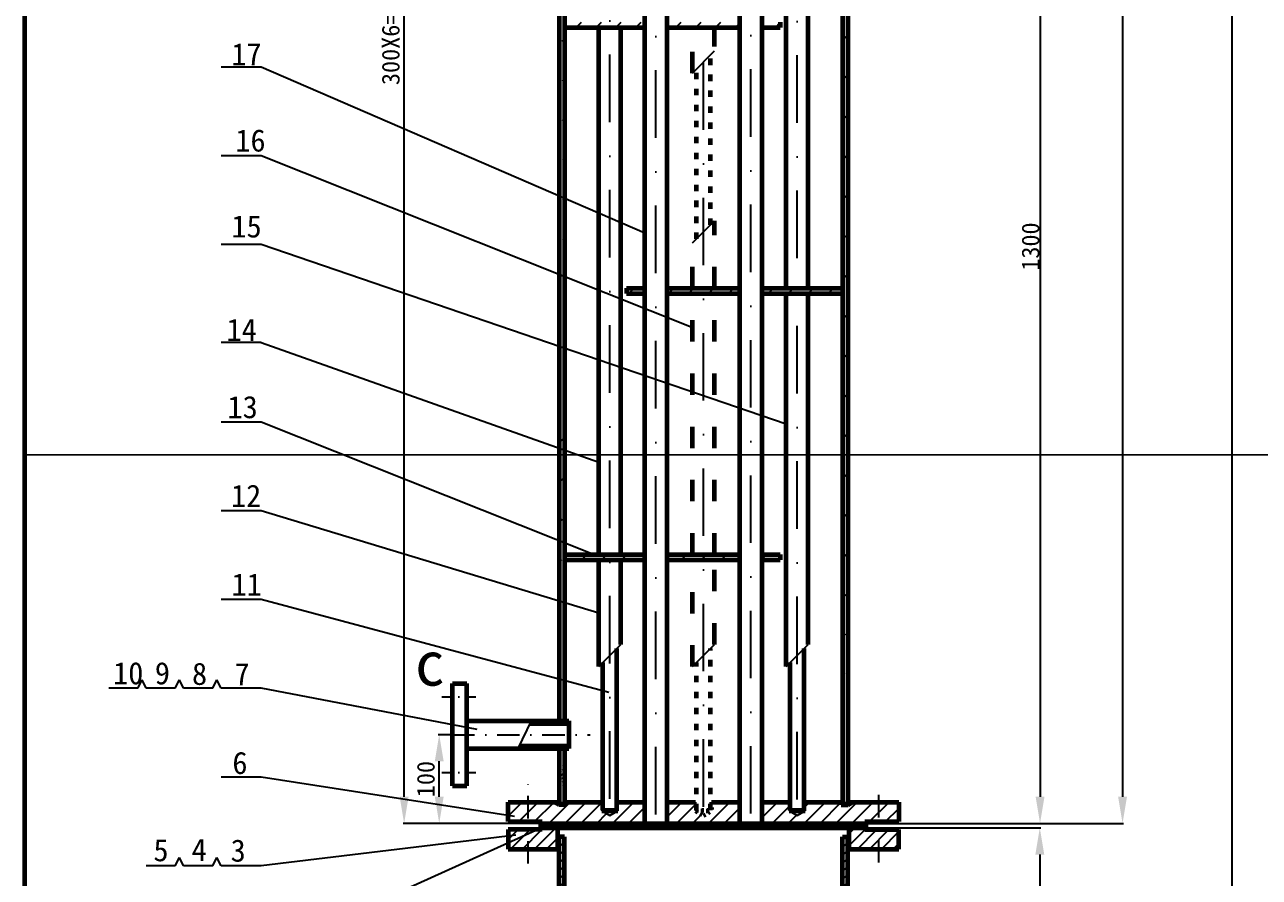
# Model space of a CAD drawing. Header units: millimetres. Extents: x 587 to 7218, y 317 to 4068.
# Drawn here: x 587 to 1978, y 1716 to 2677 of the extents above; entities that cross this region are included whole.
import ezdxf

# ---------------------------------------------------------------- set-up
doc = ezdxf.new("R2010")
doc.units = ezdxf.units.MM
doc.linetypes.add('ACAD_ISO03W100', pattern=[30, 12, -18])
doc.linetypes.add('DASHDOTX2', pattern=[50.8, 25.4, -12.7, 0, -12.7])
doc.dimstyles.new('ISO-25', dxfattribs={"dimtxt": 2.5, "dimasz": 2.5, "dimexe": 1.25, "dimexo": 0.625, "dimtad": 1, "dimtxsty": 'Standard', "dimcen": 2.5, "dimadec": 0, "dimazin": 0, "dimtfac": 1, "dimtmove": 0, "dimatfit": 3, "dimfxl": 0, "dimarcsym": 0})
pattern_1 = [(45, (-7424.579, -1020.22), (-11.22532, 11.22532), [])]
pattern_2 = [(45, (-7424.58, -1020.22), (-22.45064, 22.45064), [])]
pattern_3 = [(45, (-6734.971, -1520.22), (-8.980256, 8.980256), [])]
pattern_4 = [(45, (-4323.024, -3359.716), (-6.735192, 6.735192), [])]

# ---------------------------------------------------------------- blocks, each defined once
blk = doc.blocks.new('*D15')
at = {"color": 0, "lineweight": -2}
for p, q in [((1680.9, 3076.5), (1732, 3076.5)), ((1730.7, 3046.5), (1730.7, 1806.5)), ((1535.4, 1776.5), (1732, 1776.5))]:
    blk.add_line(p, q, dxfattribs=at)
at = {"color": 0}
for points in [[(1725.7, 3046.5), (1735.7, 3046.5), (1730.7, 3076.5)], [(1725.7, 1806.5), (1735.7, 1806.5), (1730.7, 1776.5)]]:
    blk.add_solid(points, dxfattribs=at)
at = {"layer": 'Defpoints', "color": 0}
for p in [(1680.2, 3076.5), (1534.7, 1776.5), (1730.7, 1776.5)]:
    blk.add_point(p, dxfattribs=at)
at = {"color": 0, "insert": (1720.1, 2426.5), "char_height": 20, "attachment_point": 5, "rotation": 90}
blk.add_mtext('1300', dxfattribs=at)
blk = doc.blocks.new('*D16')
at = {"color": 0, "lineweight": -2}
for p, q in [((1068.6, 1876.5), (1052.9, 1876.5)), ((1054.2, 1806.5), (1054.2, 1846.5)), ((1168.1, 1776.5), (1052.9, 1776.5))]:
    blk.add_line(p, q, dxfattribs=at)
at = {"color": 0}
for points in [[(1049.2, 1846.5), (1059.2, 1846.5), (1054.2, 1876.5)], [(1049.2, 1806.5), (1059.2, 1806.5), (1054.2, 1776.5)]]:
    blk.add_solid(points, dxfattribs=at)
at = {"layer": 'Defpoints', "color": 0}
for p in [(1054.2, 1876.5), (1069.2, 1876.5), (1168.7, 1776.5)]:
    blk.add_point(p, dxfattribs=at)
at = {"color": 0, "insert": (1039.2, 1826.5), "char_height": 20, "attachment_point": 5, "rotation": 90}
blk.add_mtext('100', dxfattribs=at)
blk = doc.blocks.new('*D18')
at = {"color": 0, "lineweight": -2}
for p, q in [((1264.6, 3576.5), (1013.5, 3576.5)), ((1014.7, 1806.5), (1014.7, 3546.5)), ((1168.1, 1776.5), (1013.5, 1776.5))]:
    blk.add_line(p, q, dxfattribs=at)
at = {"color": 0}
for points in [[(1009.7, 3546.5), (1019.7, 3546.5), (1014.7, 3576.5)], [(1009.7, 1806.5), (1019.7, 1806.5), (1014.7, 1776.5)]]:
    blk.add_solid(points, dxfattribs=at)
at = {"layer": 'Defpoints', "color": 0}
for p in [(1014.7, 3576.5), (1265.2, 3576.5), (1168.7, 1776.5)]:
    blk.add_point(p, dxfattribs=at)
at = {"color": 0, "insert": (999.7, 2676.5), "char_height": 20, "attachment_point": 5, "rotation": 90}
blk.add_mtext('300X6=1800', dxfattribs=at)
blk = doc.blocks.new('*D19')
at = {"color": 0, "lineweight": -2}
for p, q in [((1535.4, 3776.5), (1824.8, 3776.5)), ((1823.6, 3746.5), (1823.6, 1806.5)), ((1535.4, 1776.5), (1824.8, 1776.5))]:
    blk.add_line(p, q, dxfattribs=at)
at = {"color": 0}
for points in [[(1818.6, 3746.5), (1828.6, 3746.5), (1823.6, 3776.5)], [(1818.6, 1806.5), (1828.6, 1806.5), (1823.6, 1776.5)]]:
    blk.add_solid(points, dxfattribs=at)
at = {"layer": 'Defpoints', "color": 0}
for p in [(1534.7, 3776.5), (1534.7, 1776.5), (1823.6, 1776.5)]:
    blk.add_point(p, dxfattribs=at)
at = {"color": 0, "insert": (1812.9, 2776.5), "char_height": 20, "attachment_point": 5, "rotation": 90}
blk.add_mtext('2000', dxfattribs=at)
blk = doc.blocks.new('*D20')
at = {"color": 0, "lineweight": -2}
for p, q in [((1583.1, 3981.5), (1947.9, 3981.5)), ((1946.7, 3951.5), (1946.7, 1601.5)), ((1524.9, 1571.5), (1947.9, 1571.5))]:
    blk.add_line(p, q, dxfattribs=at)
at = {"color": 0}
for points in [[(1941.7, 3951.5), (1951.7, 3951.5), (1946.7, 3981.5)], [(1941.7, 1601.5), (1951.7, 1601.5), (1946.7, 1571.5)]]:
    blk.add_solid(points, dxfattribs=at)
at = {"layer": 'Defpoints', "color": 0}
for p in [(1582.4, 3981.5), (1524.2, 1571.5), (1946.7, 1571.5)]:
    blk.add_point(p, dxfattribs=at)
at = {"color": 0, "insert": (1936.1, 2776.5), "char_height": 20, "attachment_point": 5, "rotation": 90}
blk.add_mtext('2400', dxfattribs=at)
blk = doc.blocks.new('*D23')
at = {"color": 0, "lineweight": -2}
for p, q in [((1533.9, 1771.5), (1731.7, 1771.5)), ((1730.4, 1741.5), (1730.4, 1601.5)), ((1524.9, 1571.5), (1731.7, 1571.5))]:
    blk.add_line(p, q, dxfattribs=at)
at = {"color": 0}
for points in [[(1725.4, 1741.5), (1735.4, 1741.5), (1730.4, 1771.5)], [(1725.4, 1601.5), (1735.4, 1601.5), (1730.4, 1571.5)]]:
    blk.add_solid(points, dxfattribs=at)
at = {"layer": 'Defpoints', "color": 0}
for p in [(1533.2, 1771.5), (1524.2, 1571.5), (1730.4, 1571.5)]:
    blk.add_point(p, dxfattribs=at)
at = {"color": 0, "insert": (1714.8, 1671.5), "char_height": 30, "attachment_point": 5, "rotation": 90}
blk.add_mtext('200', dxfattribs=at)

msp = doc.modelspace()

# ---------------------------------------------------------------- hatches: boundary and pattern name
h = msp.add_hatch()
h.set_pattern_fill('ANSI31', color=256, scale=10, style=0)
h.set_pattern_definition(pattern_2)
edge = h.paths.add_edge_path()
edge.add_line((1189.239, 3754.523), (1189.239, 2249.694))
edge.add_line((1195.239, 3754.523), (1195.239, 2249.694))
edge.add_line((1189.239, 2249.694), (1189.239, 1892.023))
edge.add_line((1195.239, 2249.694), (1195.239, 1892.023))
h = msp.add_hatch()
h.set_pattern_fill('ANSI31', color=256, scale=10, style=0)
h.set_pattern_definition(pattern_2)
edge = h.paths.add_edge_path()
edge.add_line((1514.239, 2249.694), (1514.239, 1798.523))
edge.add_line((1508.239, 2249.694), (1508.239, 1798.523))
edge.add_line((1514.239, 3161.023), (1514.239, 2249.694))
edge.add_line((1508.239, 3161.023), (1508.239, 2249.694))
h = msp.add_hatch()
h.set_pattern_fill('ANSI31', color=256, scale=5, style=0)
h.set_pattern_definition(pattern_1)
h.paths.add_polyline_path([(1285.738, 2679.523), (1258.739, 2679.523), (1246.239, 2679.523), (1246.239, 2673.523), (1258.739, 2673.523), (1285.738, 2673.523)])
h.paths.add_polyline_path([(1246.239, 2679.523), (1196.739, 2679.523), (1196.739, 2673.523), (1246.239, 2673.523)])
h.paths.add_polyline_path([(1351.739, 2679.523), (1310.738, 2679.523), (1310.738, 2673.523), (1351.739, 2673.523)])
h.paths.add_polyline_path([(1392.741, 2679.523), (1364.239, 2679.523), (1351.739, 2679.523), (1351.739, 2673.523), (1364.239, 2673.523), (1392.741, 2673.523)])
h.paths.add_polyline_path([(1438.239, 2679.523), (1417.741, 2679.523), (1417.741, 2673.523), (1438.239, 2673.523)])
at = {"ltscale": 0.5}
h = msp.add_hatch(dxfattribs=at)
h.set_pattern_fill('ANSI31', color=256, scale=5, style=0)
h.set_pattern_definition(pattern_1)
h.paths.add_polyline_path([(1285.738, 2379.523), (1265.239, 2379.523), (1265.239, 2373.523), (1285.738, 2373.523)])
h.paths.add_polyline_path([(1351.739, 2379.523), (1310.738, 2379.523), (1310.738, 2373.523), (1351.739, 2373.523)])
h.paths.add_polyline_path([(1392.741, 2379.523), (1364.239, 2379.523), (1351.739, 2379.523), (1351.739, 2373.523), (1364.239, 2373.523), (1392.741, 2373.523)])
h.paths.add_polyline_path([(1457.239, 2379.523), (1417.741, 2379.523), (1417.741, 2373.523), (1457.239, 2373.523)])
h = msp.add_hatch(dxfattribs=at)
h.set_pattern_fill('ANSI31', color=256, scale=5, style=0)
h.set_pattern_definition(pattern_1)
h.paths.add_polyline_path([(1506.739, 2379.523), (1469.739, 2379.523), (1457.239, 2379.523), (1457.239, 2373.523), (1469.739, 2373.523), (1506.739, 2373.523)])
h = msp.add_hatch(dxfattribs=at)
h.set_pattern_fill('ANSI31', color=256, scale=5, style=0)
h.set_pattern_definition(pattern_1)
h.paths.add_polyline_path([(1246.239, 2079.523), (1196.739, 2079.523), (1196.739, 2073.523), (1246.239, 2073.523)])
h.paths.add_polyline_path([(1285.738, 2079.523), (1258.739, 2079.523), (1246.239, 2079.523), (1246.239, 2073.523), (1258.739, 2073.523), (1285.738, 2073.523)])
h = msp.add_hatch(dxfattribs=at)
h.set_pattern_fill('ANSI31', color=256, scale=5, style=0)
h.set_pattern_definition(pattern_1)
h.paths.add_polyline_path([(1351.739, 2079.523), (1310.738, 2079.523), (1310.738, 2073.523), (1351.739, 2073.523)])
h.paths.add_polyline_path([(1392.741, 2079.523), (1364.239, 2079.523), (1351.739, 2079.523), (1351.739, 2073.523), (1364.239, 2073.523), (1392.741, 2073.523)])
h = msp.add_hatch(dxfattribs=at)
h.set_pattern_fill('ANSI31', color=256, scale=5, style=0)
h.set_pattern_definition(pattern_1)
h.paths.add_polyline_path([(1438.239, 2079.523), (1417.741, 2079.523), (1417.741, 2073.523), (1438.239, 2073.523)])
h = msp.add_hatch(dxfattribs=at)
h.set_pattern_fill('ANSI31', color=256, scale=2, style=0)
h.set_pattern_definition([(45, (-6734.971, -1520.22), (-4.490128, 4.490128), [])])
h.paths.add_polyline_path([(1200.239, 1892.023), (1157.66, 1892.023), (1156.216, 1889.023), (1200.239, 1889.023)])
h.paths.add_polyline_path([(1200.239, 1864.023), (1144.183, 1864.023), (1142.739, 1861.023), (1200.239, 1861.023)])
h = msp.add_hatch(dxfattribs=at)
h.set_pattern_fill('ANSI31', color=256, style=0)
h.set_pattern_definition([(45, (-7424.5788, -1020.22), (-2.245064, 2.245064), [])])
edge = h.paths.add_edge_path()
edge.add_line((1189.239, 1861.023), (1189.239, 1798.523))
edge.add_line((1195.239, 1861.023), (1195.239, 1798.523))
h = msp.add_hatch(dxfattribs=at)
h.set_pattern_fill('ANSI31', color=256, scale=4, style=0)
h.set_pattern_definition(pattern_3)
h.paths.add_polyline_path([(1237.239, 1790.523), (1237.239, 1800.523), (1196.739, 1800.523), (1196.739, 1797.523), (1188.739, 1797.523), (1183.543, 1800.523), (1154.239, 1800.523), (1154.239, 1778.523), (1170.239, 1778.523), (1170.239, 1776.523), (1246.239, 1776.523), (1246.239, 1785.523)])
h.paths.add_polyline_path([(1154.239, 1800.523), (1131.739, 1800.523), (1131.739, 1778.523), (1154.239, 1778.523)])
h = msp.add_hatch(dxfattribs=at)
h.set_pattern_fill('ANSI31', color=256, scale=4, style=0)
h.set_pattern_definition(pattern_3)
h.paths.add_polyline_path([(1549.239, 1800.523), (1519.935, 1800.523), (1514.739, 1797.523), (1506.739, 1797.523), (1506.739, 1800.523), (1466.239, 1800.523), (1466.239, 1790.523), (1457.239, 1785.523), (1457.239, 1776.523), (1533.239, 1776.523), (1533.239, 1778.523), (1549.239, 1778.523)])
h.paths.add_polyline_path([(1571.739, 1800.523), (1549.239, 1800.523), (1549.239, 1778.523), (1571.739, 1778.523)])
h.paths.add_polyline_path([(1448.239, 1790.523), (1448.239, 1800.523), (1417.741, 1800.523), (1417.741, 1776.523), (1457.239, 1776.523), (1457.239, 1785.523)])
h.paths.add_polyline_path([(1392.741, 1800.523), (1360.739, 1800.523), (1360.739, 1790.523), (1351.739, 1785.523), (1351.739, 1776.523), (1392.741, 1776.523)])
h.paths.add_polyline_path([(1342.739, 1790.523), (1342.739, 1800.523), (1310.738, 1800.523), (1310.738, 1776.523), (1351.739, 1776.523), (1351.739, 1785.523)])
h.paths.add_polyline_path([(1285.738, 1800.523), (1255.239, 1800.523), (1255.239, 1790.523), (1246.239, 1785.523), (1246.239, 1776.523), (1285.738, 1776.523)])
h = msp.add_hatch()
h.set_pattern_fill('ANSI31', color=256, scale=3, style=0)
h.set_pattern_definition(pattern_4)
h.paths.add_polyline_path([(1187.739, 1747.523), (1187.739, 1771.523), (1170.239, 1771.523), (1170.239, 1769.523), (1154.239, 1769.523), (1154.239, 1747.523)])
h.paths.add_polyline_path([(1131.739, 1747.523), (1154.239, 1747.523), (1154.239, 1769.523), (1131.739, 1769.523)])
h = msp.add_hatch()
h.set_pattern_fill('ANSI31', color=256, scale=3, style=0)
h.set_pattern_definition(pattern_4)
h.paths.add_polyline_path([(1549.239, 1769.523), (1533.239, 1769.523), (1533.239, 1771.523), (1515.739, 1771.523), (1515.739, 1747.523), (1549.239, 1747.523)])
h.paths.add_polyline_path([(1549.239, 1747.523), (1571.739, 1747.523), (1571.739, 1769.523), (1549.239, 1769.523)])
h = msp.add_hatch()
h.set_pattern_fill('ANSI31', color=256, scale=2, style=0)
h.set_pattern_definition([(135, (7570.4824, -3359.7164), (4.490128, 4.490128), [])])
h.paths.add_polyline_path([(1195.239, 1761.523), (1189.239, 1761.523), (1189.239, 1581.523), (1195.239, 1581.523)])
h = msp.add_hatch()
h.set_pattern_fill('ANSI31', color=256, scale=2, style=0)
h.set_pattern_definition([(45, (-4867.004, -3359.7164), (-4.490128, 4.490128), [])])
h.paths.add_polyline_path([(1508.239, 1581.523), (1514.239, 1581.523), (1514.239, 1761.523), (1508.239, 1761.523)])

# ---------------------------------------------------------------- linework, layer by layer
at = {"linetype": 'DASHDOTX2', "ltscale": 3}
for p, q in [((1246.239, 1804.22), (1246.239, 3776.523)), ((1298.238, 1786.511), (1298.238, 3776.523)), ((1351.739, 1795.396), (1351.739, 3776.523)), ((1405.241, 1787.517), (1405.241, 3776.523)), ((1457.239, 1803.475), (1457.239, 3776.523))]:
    msp.add_line(p, q, dxfattribs=at)
at = {"lineweight": 60, "ltscale": 3}
for p, q in [((1285.738, 2249.694), (1285.738, 3776.523)), ((1310.738, 2249.694), (1310.738, 3776.523)), ((1417.741, 2249.694), (1417.741, 3038.109)), ((1392.741, 2249.694), (1392.741, 3013.109)), ((1444.739, 2379.523), (1444.739, 2973.523)), ((1469.739, 2379.523), (1469.739, 2973.523)), ((1233.739, 2523.046), (1233.739, 2673.523)), ((1258.739, 2548.046), (1258.739, 2673.523)), ((1258.739, 2079.523), (1258.739, 2548.046)), ((1233.739, 2079.523), (1233.739, 2523.046)), ((1444.739, 1953.224), (1444.739, 2373.523)), ((1469.739, 1978.224), (1469.739, 2373.523)), ((1285.738, 1776.523), (1285.738, 2249.694)), ((1310.738, 1776.523), (1310.738, 2249.694)), ((1392.741, 1776.523), (1392.741, 2249.694)), ((1417.741, 1776.523), (1417.741, 2249.694)), ((1233.739, 1953.224), (1233.739, 2073.523)), ((1258.739, 1978.224), (1258.739, 2073.523)), ((1254.239, 1791.523), (1254.239, 1973.724)), ((1465.239, 1791.523), (1465.239, 1973.724)), ((1238.239, 1791.523), (1238.239, 1957.724)), ((1449.239, 1791.523), (1449.239, 1957.724))]:
    msp.add_line(p, q, dxfattribs=at)
at = {"lineweight": 60}
for p, q in [((1189.239, 3754.523), (1189.239, 2249.694)), ((1195.239, 3754.523), (1195.239, 2249.694)), ((1508.239, 3661.023), (1508.239, 2249.694)), ((1514.239, 3661.023), (1514.239, 2249.694)), ((1196.739, 2673.523), (1258.739, 2673.523)), ((1258.739, 2673.523), (1285.738, 2673.523)), ((1310.738, 2673.523), (1364.239, 2673.523)), ((1364.239, 2673.523), (1392.741, 2673.523)), ((1417.741, 2673.523), (1438.239, 2673.523)), ((1438.239, 2679.523), (1438.239, 2673.523)), ((1265.239, 2379.523), (1285.738, 2379.523)), ((1265.239, 2379.523), (1265.239, 2373.523)), ((1310.738, 2379.523), (1364.239, 2379.523)), ((1364.239, 2379.523), (1392.741, 2379.523)), ((1417.741, 2379.523), (1469.739, 2379.523)), ((1469.739, 2379.523), (1506.739, 2379.523)), ((1265.239, 2373.523), (1285.738, 2373.523)), ((1310.738, 2373.523), (1364.239, 2373.523)), ((1364.239, 2373.523), (1392.741, 2373.523)), ((1417.741, 2373.523), (1469.739, 2373.523)), ((1469.739, 2373.523), (1506.739, 2373.523)), ((1189.239, 2249.694), (1189.239, 1892.023)), ((1195.239, 2249.694), (1195.239, 1892.023)), ((1508.239, 2249.694), (1508.239, 1798.523)), ((1514.239, 2249.694), (1514.239, 1798.523)), ((1196.739, 2079.523), (1258.739, 2079.523)), ((1196.739, 2073.523), (1258.739, 2073.523)), ((1258.739, 2079.523), (1285.738, 2079.523)), ((1258.739, 2073.523), (1285.738, 2073.523)), ((1310.738, 2079.523), (1364.239, 2079.523)), ((1310.738, 2073.523), (1364.239, 2073.523)), ((1364.239, 2079.523), (1392.741, 2079.523)), ((1364.239, 2073.523), (1392.741, 2073.523)), ((1417.741, 2079.523), (1438.239, 2079.523)), ((1417.741, 2073.523), (1438.239, 2073.523)), ((1438.239, 2079.523), (1438.239, 2073.523)), ((1069.239, 1819.023), (1069.239, 1934.023)), ((1069.239, 1934.023), (1085.239, 1934.023)), ((1085.239, 1819.023), (1085.239, 1934.023)), ((1085.239, 1892.023), (1200.239, 1892.023)), ((1200.239, 1892.023), (1200.239, 1861.023)), ((1156.216, 1889.023), (1200.239, 1889.023)), ((1144.183, 1864.023), (1200.239, 1864.023)), ((1085.239, 1861.023), (1200.239, 1861.023)), ((1189.239, 1861.023), (1189.239, 1798.523)), ((1195.239, 1861.023), (1195.239, 1798.523)), ((1069.239, 1819.023), (1085.239, 1819.023)), ((1131.739, 1800.523), (1189.239, 1800.523)), ((1131.739, 1778.523), (1131.739, 1800.523)), ((1188.739, 1797.523), (1183.543, 1800.523)), ((1196.739, 1797.523), (1188.739, 1797.523)), ((1189.239, 1798.523), (1195.239, 1798.523)), ((1195.239, 1800.523), (1237.239, 1800.523)), ((1196.739, 1800.523), (1196.739, 1797.523)), ((1255.239, 1800.523), (1285.738, 1800.523)), ((1310.738, 1800.523), (1342.739, 1800.523)), ((1360.739, 1800.523), (1392.741, 1800.523)), ((1417.741, 1800.523), (1448.239, 1800.523)), ((1466.239, 1800.523), (1508.239, 1800.523)), ((1506.739, 1800.523), (1506.739, 1797.523)), ((1506.739, 1797.523), (1514.739, 1797.523)), ((1508.239, 1798.523), (1514.239, 1798.523)), ((1514.239, 1800.523), (1571.739, 1800.523)), ((1514.739, 1797.523), (1519.935, 1800.523)), ((1571.739, 1800.523), (1571.739, 1778.523)), ((1237.239, 1790.523), (1255.239, 1790.523)), ((1238.239, 1791.523), (1254.239, 1791.523)), ((1448.239, 1790.523), (1466.239, 1790.523)), ((1449.239, 1791.523), (1465.239, 1791.523)), ((1131.739, 1778.523), (1170.239, 1778.523)), ((1131.739, 1769.523), (1131.739, 1747.523)), ((1170.239, 1769.523), (1131.739, 1769.523)), ((1168.736, 1776.523), (1534.742, 1776.523)), ((1168.736, 1771.523), (1168.736, 1776.523)), ((1168.736, 1771.523), (1534.742, 1771.523)), ((1170.239, 1776.523), (1170.239, 1778.523)), ((1170.239, 1776.523), (1533.239, 1776.523)), ((1170.239, 1771.523), (1170.239, 1769.523)), ((1170.239, 1771.523), (1533.239, 1771.523)), ((1170.239, 1771.523), (1533.239, 1771.523)), ((1171.742, 1771.523), (1534.742, 1771.523)), ((1187.739, 1747.523), (1187.739, 1771.523)), ((1515.739, 1747.523), (1515.739, 1771.523)), ((1533.239, 1776.523), (1533.239, 1778.523)), ((1533.239, 1778.523), (1571.739, 1778.523)), ((1533.239, 1771.523), (1533.239, 1769.523)), ((1533.239, 1769.523), (1571.739, 1769.523)), ((1534.742, 1771.523), (1534.742, 1776.523)), ((1571.739, 1747.523), (1571.739, 1769.523)), ((1195.239, 1761.523), (1189.239, 1761.523)), ((1189.239, 1581.523), (1189.239, 1761.523)), ((1195.239, 1581.523), (1195.239, 1761.523)), ((1508.239, 1761.523), (1514.239, 1761.523)), ((1508.239, 1581.523), (1508.239, 1761.523)), ((1514.239, 1581.523), (1514.239, 1761.523)), ((1131.739, 1747.523), (1189.239, 1747.523)), ((1514.239, 1747.523), (1571.739, 1747.523))]:
    msp.add_line(p, q, dxfattribs=at)
at = {"ltscale": 0.5}
for p, q in [((1196.739, 2679.523), (1196.739, 2673.523)), ((1339.239, 2622.045), (1364.239, 2647.045)), ((853.827, 2628.815), (808.568, 2628.815)), ((1285.826, 2441.62), (853.827, 2628.815)), ((853.827, 2528.815), (808.568, 2528.815)), ((1339.679, 2334.947), (853.827, 2528.815)), ((1339.239, 2430.544), (1364.239, 2455.544)), ((853.827, 2428.815), (808.568, 2428.815)), ((1444.739, 2226.523), (853.827, 2428.815)), ((1506.739, 2379.523), (1506.739, 2373.523)), ((853.827, 2318.393), (808.568, 2318.393)), ((853.827, 2318.393), (1233.741, 2183.505)), ((853.827, 2228.815), (808.568, 2228.815)), ((1227.739, 2079.523), (853.827, 2228.815)), ((587.469, 2192.356), (3176.789, 2191.322)), ((853.827, 2128.815), (808.568, 2128.815)), ((1233.739, 2013.373), (853.827, 2128.815)), ((1196.739, 2079.523), (1196.739, 2073.523)), ((853.827, 2028.815), (808.568, 2028.815)), ((1245.17, 1924.122), (853.827, 2028.815)), ((1233.739, 1953.224), (1258.739, 1978.224)), ((1339.239, 1953.224), (1364.239, 1978.224)), ((1444.739, 1953.224), (1469.739, 1978.224)), ((714.856, 1928.815), (719.578, 1938.236)), ((724.299, 1928.815), (719.578, 1938.236)), ((756.991, 1928.815), (761.712, 1938.236)), ((766.433, 1928.815), (761.712, 1938.236)), ((799.126, 1928.815), (803.847, 1938.236)), ((808.568, 1928.815), (803.847, 1938.236)), ((714.856, 1928.815), (682.164, 1928.815)), ((756.991, 1928.815), (724.299, 1928.815)), ((799.126, 1928.815), (766.433, 1928.815)), ((853.827, 1928.815), (808.568, 1928.815)), ((853.827, 1928.815), (808.568, 1928.815)), ((853.827, 1928.815), (808.568, 1928.815)), ((1096.828, 1882.198), (853.827, 1928.815)), ((1157.66, 1892.023), (1142.739, 1861.023)), ((1457.239, 1825.09), (1457.239, 1855.59)), ((853.827, 1828.815), (808.568, 1828.815)), ((1139.053, 1784.259), (853.827, 1828.815)), ((1237.239, 1800.523), (1237.239, 1790.523)), ((1255.239, 1800.523), (1255.239, 1790.523)), ((1342.739, 1800.523), (1342.739, 1790.523)), ((1448.239, 1800.523), (1448.239, 1790.523)), ((1466.239, 1800.523), (1466.239, 1790.523)), ((1237.239, 1790.523), (1246.239, 1785.523)), ((1246.239, 1785.523), (1255.239, 1790.523)), ((1448.239, 1790.523), (1457.239, 1785.523)), ((1457.239, 1785.523), (1466.239, 1790.523)), ((1174.471, 1773.903), (853.827, 1628.815)), ((1140.498, 1763.369), (853.827, 1728.815)), ((756.991, 1728.815), (761.712, 1738.236)), ((766.433, 1728.815), (761.712, 1738.236)), ((799.126, 1728.815), (803.847, 1738.236)), ((808.568, 1728.815), (803.847, 1738.236)), ((756.991, 1728.815), (724.299, 1728.815)), ((799.126, 1728.815), (766.433, 1728.815)), ((853.827, 1728.815), (808.568, 1728.815)), ((853.827, 1728.815), (808.568, 1728.815))]:
    msp.add_line(p, q, dxfattribs=at)
at = {"linetype": 'ACAD_ISO03W100', "lineweight": 60, "ltscale": 2}
for p, q in [((1339.239, 2622.045), (1339.239, 2673.523)), ((1364.239, 2652.045), (1364.239, 2673.523)), ((1364.239, 2379.523), (1364.239, 2455.544)), ((1339.239, 2379.523), (1339.239, 2430.544)), ((1339.239, 2079.523), (1339.239, 2373.523)), ((1364.239, 2079.523), (1364.239, 2373.523)), ((1339.239, 1953.224), (1339.239, 2073.523)), ((1364.239, 1978.224), (1364.239, 2073.523))]:
    msp.add_line(p, q, dxfattribs=at)
at = {"linetype": 'ACAD_ISO03W100', "lineweight": 60, "ltscale": 0.6}
for p, q in [((1359.739, 2451.044), (1359.739, 2642.545)), ((1343.739, 2435.044), (1343.739, 2626.545)), ((1359.739, 1791.523), (1359.739, 1973.724)), ((1343.739, 1791.523), (1343.739, 1957.724))]:
    msp.add_line(p, q, dxfattribs=at)
at = {"linetype": 'DASHDOTX2', "ltscale": 0.5}
for p, q in [((1057.19, 1919.023), (1095.926, 1919.023)), ((1057.19, 1834.023), (1095.926, 1834.023))]:
    msp.add_line(p, q, dxfattribs=at)
at = {"linetype": 'DASHDOTX2'}
for p, q in [((1068.455, 1876.523), (1224.042, 1876.523)), ((1154.239, 1731.18), (1154.239, 1820.493)), ((1549.239, 1732.469), (1549.239, 1812.206))]:
    msp.add_line(p, q, dxfattribs=at)
at = {"linetype": 'ACAD_ISO03W100', "lineweight": 60, "ltscale": 0.2}
for p, q in [((1360.739, 1800.523), (1360.739, 1790.523)), ((1342.739, 1790.523), (1351.739, 1785.523)), ((1342.739, 1790.523), (1360.739, 1790.523)), ((1343.739, 1791.523), (1359.739, 1791.523)), ((1351.739, 1785.523), (1360.739, 1790.523))]:
    msp.add_line(p, q, dxfattribs=at)
at = {"lineweight": 60}
msp.add_lwpolyline([(587.469, 317.2), (587.469, 4067.512), (3176.789, 4065.445), (3176.789, 317.2)], close=True, dxfattribs=at)

# ---------------------------------------------------------------- texts
at = {"char_height": 25.05, "width": 1254.35556, "attachment_point": 1}
for s, insert in [('{\\fFangSong_GB2312|b0|i0|c134|p49;17}', (820.099, 2655.655)), ('{\\fFangSong_GB2312|b0|i0|c134|p49;16}', (824.636, 2558.621)), ('{\\fFangSong_GB2312|b0|i0|c134|p49;15}', (820.239, 2461.807)), ('{\\fFangSong_GB2312|b0|i0|c134|p49;14}', (814.71, 2345.24)), ('{\\fFangSong_GB2312|b0|i0|c134|p49;13}', (815.816, 2258.189)), ('{\\fFangSong_GB2312|b0|i0|c134|p49;12}', (819.713, 2158.246)), ('{\\fFangSong_GB2312|b0|i0|c134|p49;11}', (820.349, 2058.191)), ('{\\fFangSong_GB2312|b0|i0|c134|p49;10}', (687.007, 1958.322)), ('{\\fFangSong_GB2312|b0|i0|c134|p49;9}', (734.008, 1958.322)), ('{\\fFangSong_GB2312|b0|i0|c134|p49;8}', (775.849, 1957.666)), ('{\\fFangSong_GB2312|b0|i0|c134|p49;7}', (823.719, 1957.336)), ('{\\fFangSong_GB2312|b0|i0|c134|p49;6}', (821.317, 1857.265)), ('{\\fFangSong_GB2312|b0|i0|c134|p49;5}', (732.41, 1758.938)), ('{\\fFangSong_GB2312|b0|i0|c134|p49;4}', (775.38, 1759.34)), ('{\\fFangSong_GB2312|b0|i0|c134|p49;3}', (819.339, 1758.49))]:
    msp.add_mtext(s, dxfattribs=dict(at, insert=insert))
at = {"lineweight": -3, "insert": (1026.729, 1930.902), "char_height": 49.99307, "width": 37.89657, "attachment_point": 7}
msp.add_mtext('{\\fSimSun|b0|i0|c134|p2;c}', dxfattribs=at)

# ---------------------------------------------------------------- dimensions: what is measured, and where the dimension line sits
at = {"ltscale": 0.5}
for base, p1, p2, text, override, picture, middle in [((1946.675, 1571.523), (1582.44, 3981.523), (1524.239, 1571.523), '2400', {"dimtxt": 20, "dimasz": 30, "dimcen": 71.581802}, '*D20', (1936.05, 2776.523)), ((1014.723, 3576.523), (1168.736, 1776.523), (1265.239, 3576.523), '300X6=1800', {"dimtxt": 20, "dimasz": 30, "dimgap": 5, "dimcen": 71.581802}, '*D18', (999.723, 2676.523))]:
    dim = msp.add_linear_dim(base=base, p1=p1, p2=p2, angle=90, text=text, dimstyle='ISO-25', override=override, dxfattribs=at)
    dim.commit()
    dim.dimension.update_dxf_attribs({"geometry": picture, "text_midpoint": middle})
for base, p1, p2, override, picture, middle in [((1823.567, 1776.523), (1534.742, 3776.523), (1534.742, 1776.523), {"dimtxt": 20, "dimasz": 30, "dimcen": 71.581802}, '*D19', (1812.942, 2776.523)), ((1730.728, 1776.523), (1680.239, 3076.523), (1534.742, 1776.523), {"dimtxt": 20, "dimasz": 30, "dimcen": 71.581802}, '*D15', (1720.103, 2426.523)), ((1054.189, 1876.523), (1168.736, 1776.523), (1069.239, 1876.523), {"dimtxt": 20, "dimasz": 30, "dimgap": 5, "dimcen": 71.581802}, '*D16', (1039.189, 1826.523)), ((1730.439, 1571.523), (1533.239, 1771.523), (1524.239, 1571.523), {"dimtxt": 30, "dimasz": 30, "dimcen": 71.581802}, '*D23', (1714.814, 1671.523))]:
    dim = msp.add_linear_dim(base=base, p1=p1, p2=p2, angle=90, dimstyle='ISO-25', override=override, dxfattribs=at)
    dim.commit()
    dim.dimension.update_dxf_attribs({"geometry": picture, "text_midpoint": middle})

doc.saveas('drawing.dxf')
